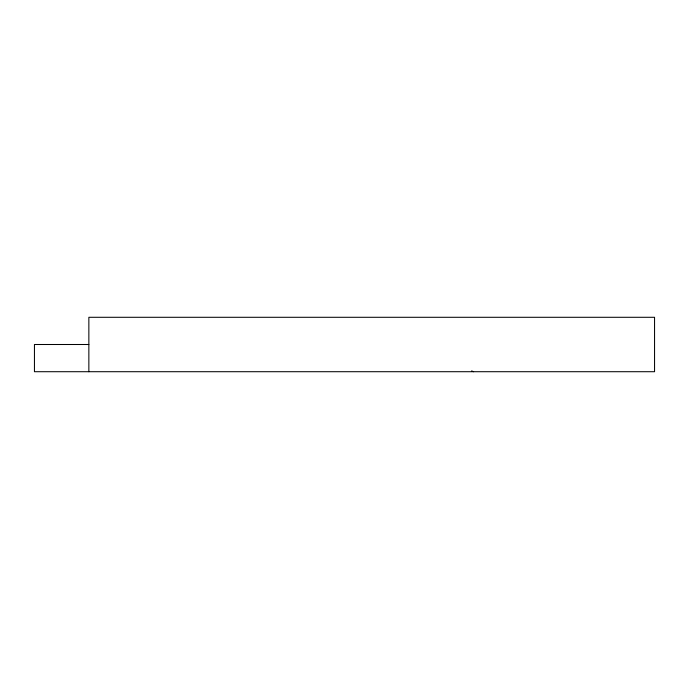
<?xml version="1.0" encoding="UTF-8"?>
<svg xmlns="http://www.w3.org/2000/svg" width="689" height="689" viewBox="0 0 689 689"><rect width="100%" height="100%" fill="white"/><g stroke="black" fill="none" stroke-linecap="round" stroke-linejoin="round"><path stroke-width="1.03" d="M88.855 344.5L34.45 344.5L34.45 371.707L654.55 371.707L654.55 317.293L88.855 317.293L88.855 371.707M471.612 370.906L473.61 371.707"/></g></svg>
